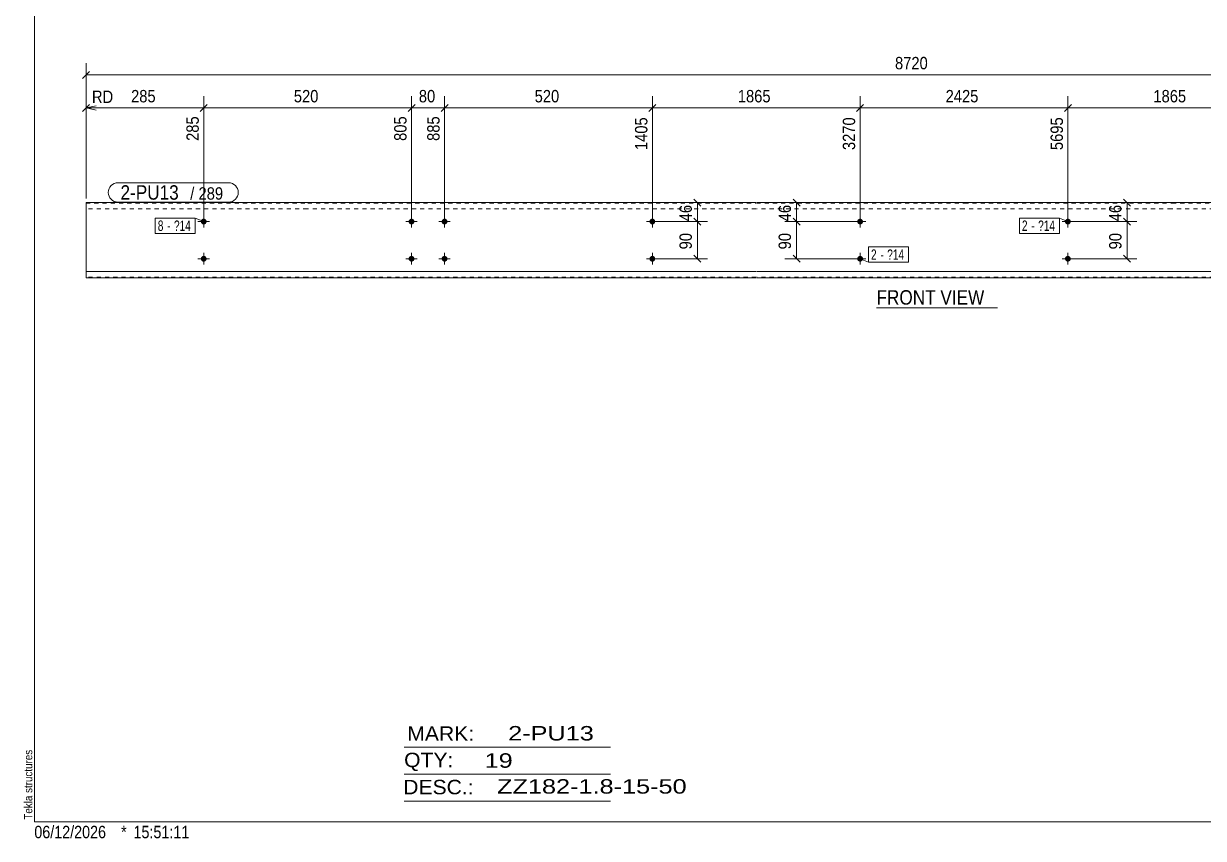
# Model space of a CAD drawing. Header units: millimetres. Extents: x 2 to 579, y 1 to 405.
# Drawn here: x 2.4 to 288, y 1 to 198.1 of the extents above; entities that cross this region are included whole.
import ezdxf

# ---------------------------------------------------------------- set-up
doc = ezdxf.new("R2010")
doc.units = ezdxf.units.MM
doc.linetypes.add('XKITLINE00', pattern=[0])
doc.linetypes.add('XKITLINE01', pattern=[4, 1, -1, 1, -1])
for name, color, linetype, lineweight in [('Bolt', 3, 'Continuous', 0), ('BoltMark', 7, 'Continuous', 0), ('Dimensions', 7, 'Continuous', 0), ('DrawingSheet', 5, 'Continuous', 0), ('OtherObjectType', 7, 'Continuous', 0), ('Part', 2, 'Continuous', 0), ('PartMark', 7, 'Continuous', 0)]:
    doc.layers.add(name, color=color, linetype=linetype, lineweight=lineweight)
doc.styles.add('ARIAL', font='ARIAL.TTF')
doc.styles.add('ARIAL_NARROW', font='ARIALN.TTF')

# ---------------------------------------------------------------- blocks, each defined once
blk = doc.blocks.new('*A1')
at = {"layer": 'Bolt'}
for points in [[(255.87, 150.2), (255.87, 150.16), (255.87, 150.13), (255.86, 150.09), (255.85, 150.06), (255.85, 150.03), (255.83, 149.99), (255.82, 149.96), (255.81, 149.93), (255.79, 149.9), (255.78, 149.87), (255.76, 149.84), (255.74, 149.81), (255.72, 149.79), (255.69, 149.76), (255.67, 149.74), (255.65, 149.71), (255.62, 149.69), (255.59, 149.67), (255.56, 149.65), (255.54, 149.63), (255.51, 149.61), (255.48, 149.6), (255.44, 149.58), (255.41, 149.57), (255.38, 149.56), (255.35, 149.55), (255.31, 149.54), (255.28, 149.54), (255.24, 149.53), (255.21, 149.53), (255.18, 149.53), (255.14, 149.53), (255.11, 149.53), (255.07, 149.54), (255.04, 149.54), (255.01, 149.55), (254.97, 149.56), (254.94, 149.57), (254.91, 149.58), (254.88, 149.6), (254.85, 149.61), (254.82, 149.63), (254.79, 149.65), (254.76, 149.67), (254.73, 149.69), (254.71, 149.71), (254.68, 149.74), (254.66, 149.76), (254.63, 149.79), (254.61, 149.81), (254.59, 149.84), (254.58, 149.87), (254.56, 149.9), (254.54, 149.93), (254.53, 149.96), (254.52, 149.99), (254.51, 150.03), (254.5, 150.06), (254.49, 150.09), (254.48, 150.13), (254.48, 150.16), (254.48, 150.2), (254.48, 150.23), (254.48, 150.26), (254.48, 150.3), (254.48, 150.33), (254.49, 150.37), (254.5, 150.4), (254.51, 150.43), (254.52, 150.47), (254.53, 150.5), (254.54, 150.53), (254.56, 150.56), (254.58, 150.59), (254.59, 150.62), (254.61, 150.65), (254.63, 150.67), (254.66, 150.7), (254.68, 150.72), (254.71, 150.75), (254.73, 150.77), (254.76, 150.79), (254.79, 150.81), (254.82, 150.83), (254.85, 150.85), (254.88, 150.86), (254.91, 150.88), (254.94, 150.89), (254.97, 150.9), (255.01, 150.91), (255.04, 150.92), (255.07, 150.92), (255.11, 150.93), (255.14, 150.93), (255.18, 150.93), (255.21, 150.93), (255.24, 150.93), (255.28, 150.92), (255.31, 150.92), (255.35, 150.91), (255.38, 150.9), (255.41, 150.89), (255.44, 150.88), (255.48, 150.86), (255.51, 150.85), (255.54, 150.83), (255.56, 150.81), (255.59, 150.79), (255.62, 150.77), (255.65, 150.75), (255.67, 150.72), (255.69, 150.7), (255.72, 150.67), (255.74, 150.65), (255.76, 150.62), (255.78, 150.59), (255.79, 150.56), (255.81, 150.53), (255.82, 150.5), (255.83, 150.47), (255.85, 150.43), (255.85, 150.4), (255.86, 150.37), (255.87, 150.33), (255.87, 150.3), (255.87, 150.26), (255.88, 150.23)], [(255.87, 141.2), (255.87, 141.16), (255.87, 141.13), (255.86, 141.09), (255.85, 141.06), (255.85, 141.03), (255.83, 140.99), (255.82, 140.96), (255.81, 140.93), (255.79, 140.9), (255.78, 140.87), (255.76, 140.84), (255.74, 140.81), (255.72, 140.79), (255.69, 140.76), (255.67, 140.74), (255.65, 140.71), (255.62, 140.69), (255.59, 140.67), (255.56, 140.65), (255.54, 140.63), (255.51, 140.61), (255.48, 140.6), (255.44, 140.58), (255.41, 140.57), (255.38, 140.56), (255.35, 140.55), (255.31, 140.54), (255.28, 140.54), (255.24, 140.53), (255.21, 140.53), (255.18, 140.53), (255.14, 140.53), (255.11, 140.53), (255.07, 140.54), (255.04, 140.54), (255.01, 140.55), (254.97, 140.56), (254.94, 140.57), (254.91, 140.58), (254.88, 140.6), (254.85, 140.61), (254.82, 140.63), (254.79, 140.65), (254.76, 140.67), (254.73, 140.69), (254.71, 140.71), (254.68, 140.74), (254.66, 140.76), (254.63, 140.79), (254.61, 140.81), (254.59, 140.84), (254.58, 140.87), (254.56, 140.9), (254.54, 140.93), (254.53, 140.96), (254.52, 140.99), (254.51, 141.03), (254.5, 141.06), (254.49, 141.09), (254.48, 141.13), (254.48, 141.16), (254.48, 141.2), (254.48, 141.23), (254.48, 141.26), (254.48, 141.3), (254.48, 141.33), (254.49, 141.37), (254.5, 141.4), (254.51, 141.43), (254.52, 141.47), (254.53, 141.5), (254.54, 141.53), (254.56, 141.56), (254.58, 141.59), (254.59, 141.62), (254.61, 141.65), (254.63, 141.67), (254.66, 141.7), (254.68, 141.72), (254.71, 141.75), (254.73, 141.77), (254.76, 141.79), (254.79, 141.81), (254.82, 141.83), (254.85, 141.85), (254.88, 141.86), (254.91, 141.88), (254.94, 141.89), (254.97, 141.9), (255.01, 141.91), (255.04, 141.92), (255.07, 141.92), (255.11, 141.93), (255.14, 141.93), (255.18, 141.93), (255.21, 141.93), (255.24, 141.93), (255.28, 141.92), (255.31, 141.92), (255.35, 141.91), (255.38, 141.9), (255.41, 141.89), (255.44, 141.88), (255.48, 141.86), (255.51, 141.85), (255.54, 141.83), (255.56, 141.81), (255.59, 141.79), (255.62, 141.77), (255.65, 141.75), (255.67, 141.72), (255.69, 141.7), (255.72, 141.67), (255.74, 141.65), (255.76, 141.62), (255.78, 141.59), (255.79, 141.56), (255.81, 141.53), (255.82, 141.5), (255.83, 141.47), (255.85, 141.43), (255.85, 141.4), (255.86, 141.37), (255.87, 141.33), (255.87, 141.3), (255.87, 141.26), (255.88, 141.23)]]:
    blk.add_hatch(color=3, dxfattribs=at).paths.add_polyline_path(points, flags=17)
at = {"layer": 'Bolt', "color": 3, "linetype": 'XKITLINE00', "lineweight": 0}
for p, q in [((255.18, 151.63), (255.18, 148.83)), ((256.58, 150.23), (253.78, 150.23)), ((256.58, 141.23), (253.78, 141.23)), ((255.18, 142.63), (255.18, 139.83))]:
    blk.add_line(p, q, dxfattribs=at)
blk = doc.blocks.new('*A2')
at = {"layer": 'Bolt'}
for points in [[(205.58, 150.2), (205.58, 150.16), (205.57, 150.13), (205.57, 150.09), (205.56, 150.06), (205.55, 150.03), (205.54, 149.99), (205.53, 149.96), (205.51, 149.93), (205.5, 149.9), (205.48, 149.87), (205.46, 149.84), (205.44, 149.81), (205.42, 149.79), (205.4, 149.76), (205.38, 149.74), (205.35, 149.71), (205.33, 149.69), (205.3, 149.67), (205.27, 149.65), (205.24, 149.63), (205.21, 149.61), (205.18, 149.6), (205.15, 149.58), (205.12, 149.57), (205.08, 149.56), (205.05, 149.55), (205.02, 149.54), (204.98, 149.54), (204.95, 149.53), (204.92, 149.53), (204.88, 149.53), (204.85, 149.53), (204.81, 149.53), (204.78, 149.54), (204.75, 149.54), (204.71, 149.55), (204.68, 149.56), (204.65, 149.57), (204.61, 149.58), (204.58, 149.6), (204.55, 149.61), (204.52, 149.63), (204.49, 149.65), (204.46, 149.67), (204.44, 149.69), (204.41, 149.71), (204.39, 149.74), (204.36, 149.76), (204.34, 149.79), (204.32, 149.81), (204.3, 149.84), (204.28, 149.87), (204.26, 149.9), (204.25, 149.93), (204.24, 149.96), (204.22, 149.99), (204.21, 150.03), (204.2, 150.06), (204.2, 150.09), (204.19, 150.13), (204.19, 150.16), (204.18, 150.2), (204.18, 150.23), (204.18, 150.26), (204.19, 150.3), (204.19, 150.33), (204.2, 150.37), (204.2, 150.4), (204.21, 150.43), (204.22, 150.47), (204.24, 150.5), (204.25, 150.53), (204.26, 150.56), (204.28, 150.59), (204.3, 150.62), (204.32, 150.65), (204.34, 150.67), (204.36, 150.7), (204.39, 150.72), (204.41, 150.75), (204.44, 150.77), (204.46, 150.79), (204.49, 150.81), (204.52, 150.83), (204.55, 150.85), (204.58, 150.86), (204.61, 150.88), (204.65, 150.89), (204.68, 150.9), (204.71, 150.91), (204.75, 150.92), (204.78, 150.92), (204.81, 150.93), (204.85, 150.93), (204.88, 150.93), (204.92, 150.93), (204.95, 150.93), (204.98, 150.92), (205.02, 150.92), (205.05, 150.91), (205.08, 150.9), (205.12, 150.89), (205.15, 150.88), (205.18, 150.86), (205.21, 150.85), (205.24, 150.83), (205.27, 150.81), (205.3, 150.79), (205.33, 150.77), (205.35, 150.75), (205.38, 150.72), (205.4, 150.7), (205.42, 150.67), (205.44, 150.65), (205.46, 150.62), (205.48, 150.59), (205.5, 150.56), (205.51, 150.53), (205.53, 150.5), (205.54, 150.47), (205.55, 150.43), (205.56, 150.4), (205.57, 150.37), (205.57, 150.33), (205.58, 150.3), (205.58, 150.26), (205.58, 150.23)], [(205.58, 141.2), (205.58, 141.16), (205.57, 141.13), (205.57, 141.09), (205.56, 141.06), (205.55, 141.03), (205.54, 140.99), (205.53, 140.96), (205.51, 140.93), (205.5, 140.9), (205.48, 140.87), (205.46, 140.84), (205.44, 140.81), (205.42, 140.79), (205.4, 140.76), (205.38, 140.74), (205.35, 140.71), (205.33, 140.69), (205.3, 140.67), (205.27, 140.65), (205.24, 140.63), (205.21, 140.61), (205.18, 140.6), (205.15, 140.58), (205.12, 140.57), (205.08, 140.56), (205.05, 140.55), (205.02, 140.54), (204.98, 140.54), (204.95, 140.53), (204.92, 140.53), (204.88, 140.53), (204.85, 140.53), (204.81, 140.53), (204.78, 140.54), (204.75, 140.54), (204.71, 140.55), (204.68, 140.56), (204.65, 140.57), (204.61, 140.58), (204.58, 140.6), (204.55, 140.61), (204.52, 140.63), (204.49, 140.65), (204.46, 140.67), (204.44, 140.69), (204.41, 140.71), (204.39, 140.74), (204.36, 140.76), (204.34, 140.79), (204.32, 140.81), (204.3, 140.84), (204.28, 140.87), (204.26, 140.9), (204.25, 140.93), (204.24, 140.96), (204.22, 140.99), (204.21, 141.03), (204.2, 141.06), (204.2, 141.09), (204.19, 141.13), (204.19, 141.16), (204.18, 141.2), (204.18, 141.23), (204.18, 141.26), (204.19, 141.3), (204.19, 141.33), (204.2, 141.37), (204.2, 141.4), (204.21, 141.43), (204.22, 141.47), (204.24, 141.5), (204.25, 141.53), (204.26, 141.56), (204.28, 141.59), (204.3, 141.62), (204.32, 141.65), (204.34, 141.67), (204.36, 141.7), (204.39, 141.72), (204.41, 141.75), (204.44, 141.77), (204.46, 141.79), (204.49, 141.81), (204.52, 141.83), (204.55, 141.85), (204.58, 141.86), (204.61, 141.88), (204.65, 141.89), (204.68, 141.9), (204.71, 141.91), (204.75, 141.92), (204.78, 141.92), (204.81, 141.93), (204.85, 141.93), (204.88, 141.93), (204.92, 141.93), (204.95, 141.93), (204.98, 141.92), (205.02, 141.92), (205.05, 141.91), (205.08, 141.9), (205.12, 141.89), (205.15, 141.88), (205.18, 141.86), (205.21, 141.85), (205.24, 141.83), (205.27, 141.81), (205.3, 141.79), (205.33, 141.77), (205.35, 141.75), (205.38, 141.72), (205.4, 141.7), (205.42, 141.67), (205.44, 141.65), (205.46, 141.62), (205.48, 141.59), (205.5, 141.56), (205.51, 141.53), (205.53, 141.5), (205.54, 141.47), (205.55, 141.43), (205.56, 141.4), (205.57, 141.37), (205.57, 141.33), (205.58, 141.3), (205.58, 141.26), (205.58, 141.23)]]:
    blk.add_hatch(color=3, dxfattribs=at).paths.add_polyline_path(points, flags=17)
at = {"layer": 'Bolt', "color": 3, "linetype": 'XKITLINE00', "lineweight": 0}
for p, q in [((204.88, 151.63), (204.88, 148.83)), ((206.28, 150.23), (203.48, 150.23)), ((206.28, 141.23), (203.48, 141.23)), ((204.88, 142.63), (204.88, 139.83))]:
    blk.add_line(p, q, dxfattribs=at)
blk = doc.blocks.new('*A3')
at = {"layer": 'Bolt'}
for points in [[(96.99, 150.2), (96.99, 150.16), (96.99, 150.13), (96.98, 150.09), (96.97, 150.06), (96.96, 150.03), (96.95, 149.99), (96.94, 149.96), (96.93, 149.93), (96.91, 149.9), (96.89, 149.87), (96.88, 149.84), (96.86, 149.81), (96.84, 149.79), (96.81, 149.76), (96.79, 149.74), (96.76, 149.71), (96.74, 149.69), (96.71, 149.67), (96.68, 149.65), (96.65, 149.63), (96.62, 149.61), (96.59, 149.6), (96.56, 149.58), (96.53, 149.57), (96.5, 149.56), (96.46, 149.55), (96.43, 149.54), (96.4, 149.54), (96.36, 149.53), (96.33, 149.53), (96.29, 149.53), (96.26, 149.53), (96.23, 149.53), (96.19, 149.54), (96.16, 149.54), (96.12, 149.55), (96.09, 149.56), (96.06, 149.57), (96.03, 149.58), (95.99, 149.6), (95.96, 149.61), (95.93, 149.63), (95.91, 149.65), (95.88, 149.67), (95.85, 149.69), (95.82, 149.71), (95.8, 149.74), (95.78, 149.76), (95.75, 149.79), (95.73, 149.81), (95.71, 149.84), (95.69, 149.87), (95.68, 149.9), (95.66, 149.93), (95.65, 149.96), (95.63, 149.99), (95.62, 150.03), (95.61, 150.06), (95.61, 150.09), (95.6, 150.13), (95.6, 150.16), (95.59, 150.2), (95.59, 150.23), (95.59, 150.26), (95.6, 150.3), (95.6, 150.33), (95.61, 150.37), (95.61, 150.4), (95.62, 150.43), (95.63, 150.47), (95.65, 150.5), (95.66, 150.53), (95.68, 150.56), (95.69, 150.59), (95.71, 150.62), (95.73, 150.65), (95.75, 150.67), (95.78, 150.7), (95.8, 150.72), (95.82, 150.75), (95.85, 150.77), (95.88, 150.79), (95.91, 150.81), (95.93, 150.83), (95.96, 150.85), (95.99, 150.86), (96.03, 150.88), (96.06, 150.89), (96.09, 150.9), (96.12, 150.91), (96.16, 150.92), (96.19, 150.92), (96.23, 150.93), (96.26, 150.93), (96.29, 150.93), (96.33, 150.93), (96.36, 150.93), (96.4, 150.92), (96.43, 150.92), (96.46, 150.91), (96.5, 150.9), (96.53, 150.89), (96.56, 150.88), (96.59, 150.86), (96.62, 150.85), (96.65, 150.83), (96.68, 150.81), (96.71, 150.79), (96.74, 150.77), (96.76, 150.75), (96.79, 150.72), (96.81, 150.7), (96.84, 150.67), (96.86, 150.65), (96.88, 150.62), (96.89, 150.59), (96.91, 150.56), (96.93, 150.53), (96.94, 150.5), (96.95, 150.47), (96.96, 150.43), (96.97, 150.4), (96.98, 150.37), (96.99, 150.33), (96.99, 150.3), (96.99, 150.26), (96.99, 150.23)], [(104.99, 150.2), (104.99, 150.16), (104.99, 150.13), (104.98, 150.09), (104.97, 150.06), (104.96, 150.03), (104.95, 149.99), (104.94, 149.96), (104.93, 149.93), (104.91, 149.9), (104.89, 149.87), (104.88, 149.84), (104.86, 149.81), (104.84, 149.79), (104.81, 149.76), (104.79, 149.74), (104.76, 149.71), (104.74, 149.69), (104.71, 149.67), (104.68, 149.65), (104.65, 149.63), (104.62, 149.61), (104.59, 149.6), (104.56, 149.58), (104.53, 149.57), (104.5, 149.56), (104.46, 149.55), (104.43, 149.54), (104.4, 149.54), (104.36, 149.53), (104.33, 149.53), (104.29, 149.53), (104.26, 149.53), (104.23, 149.53), (104.19, 149.54), (104.16, 149.54), (104.12, 149.55), (104.09, 149.56), (104.06, 149.57), (104.03, 149.58), (103.99, 149.6), (103.96, 149.61), (103.93, 149.63), (103.91, 149.65), (103.88, 149.67), (103.85, 149.69), (103.82, 149.71), (103.8, 149.74), (103.78, 149.76), (103.75, 149.79), (103.73, 149.81), (103.71, 149.84), (103.69, 149.87), (103.68, 149.9), (103.66, 149.93), (103.65, 149.96), (103.63, 149.99), (103.62, 150.03), (103.61, 150.06), (103.61, 150.09), (103.6, 150.13), (103.6, 150.16), (103.59, 150.2), (103.59, 150.23), (103.59, 150.26), (103.6, 150.3), (103.6, 150.33), (103.61, 150.37), (103.61, 150.4), (103.62, 150.43), (103.63, 150.47), (103.65, 150.5), (103.66, 150.53), (103.68, 150.56), (103.69, 150.59), (103.71, 150.62), (103.73, 150.65), (103.75, 150.67), (103.78, 150.7), (103.8, 150.72), (103.82, 150.75), (103.85, 150.77), (103.88, 150.79), (103.91, 150.81), (103.93, 150.83), (103.96, 150.85), (103.99, 150.86), (104.03, 150.88), (104.06, 150.89), (104.09, 150.9), (104.12, 150.91), (104.16, 150.92), (104.19, 150.92), (104.23, 150.93), (104.26, 150.93), (104.29, 150.93), (104.33, 150.93), (104.36, 150.93), (104.4, 150.92), (104.43, 150.92), (104.46, 150.91), (104.5, 150.9), (104.53, 150.89), (104.56, 150.88), (104.59, 150.86), (104.62, 150.85), (104.65, 150.83), (104.68, 150.81), (104.71, 150.79), (104.74, 150.77), (104.76, 150.75), (104.79, 150.72), (104.81, 150.7), (104.84, 150.67), (104.86, 150.65), (104.88, 150.62), (104.89, 150.59), (104.91, 150.56), (104.93, 150.53), (104.94, 150.5), (104.95, 150.47), (104.96, 150.43), (104.97, 150.4), (104.98, 150.37), (104.99, 150.33), (104.99, 150.3), (104.99, 150.26), (104.99, 150.23)], [(96.99, 141.2), (96.99, 141.16), (96.99, 141.13), (96.98, 141.09), (96.97, 141.06), (96.96, 141.03), (96.95, 140.99), (96.94, 140.96), (96.93, 140.93), (96.91, 140.9), (96.89, 140.87), (96.88, 140.84), (96.86, 140.81), (96.84, 140.79), (96.81, 140.76), (96.79, 140.74), (96.76, 140.71), (96.74, 140.69), (96.71, 140.67), (96.68, 140.65), (96.65, 140.63), (96.62, 140.61), (96.59, 140.6), (96.56, 140.58), (96.53, 140.57), (96.5, 140.56), (96.46, 140.55), (96.43, 140.54), (96.4, 140.54), (96.36, 140.53), (96.33, 140.53), (96.29, 140.53), (96.26, 140.53), (96.23, 140.53), (96.19, 140.54), (96.16, 140.54), (96.12, 140.55), (96.09, 140.56), (96.06, 140.57), (96.03, 140.58), (95.99, 140.6), (95.96, 140.61), (95.93, 140.63), (95.91, 140.65), (95.88, 140.67), (95.85, 140.69), (95.82, 140.71), (95.8, 140.74), (95.78, 140.76), (95.75, 140.79), (95.73, 140.81), (95.71, 140.84), (95.69, 140.87), (95.68, 140.9), (95.66, 140.93), (95.65, 140.96), (95.63, 140.99), (95.62, 141.03), (95.61, 141.06), (95.61, 141.09), (95.6, 141.13), (95.6, 141.16), (95.59, 141.2), (95.59, 141.23), (95.59, 141.26), (95.6, 141.3), (95.6, 141.33), (95.61, 141.37), (95.61, 141.4), (95.62, 141.43), (95.63, 141.47), (95.65, 141.5), (95.66, 141.53), (95.68, 141.56), (95.69, 141.59), (95.71, 141.62), (95.73, 141.65), (95.75, 141.67), (95.78, 141.7), (95.8, 141.72), (95.82, 141.75), (95.85, 141.77), (95.88, 141.79), (95.91, 141.81), (95.93, 141.83), (95.96, 141.85), (95.99, 141.86), (96.03, 141.88), (96.06, 141.89), (96.09, 141.9), (96.12, 141.91), (96.16, 141.92), (96.19, 141.92), (96.23, 141.93), (96.26, 141.93), (96.29, 141.93), (96.33, 141.93), (96.36, 141.93), (96.4, 141.92), (96.43, 141.92), (96.46, 141.91), (96.5, 141.9), (96.53, 141.89), (96.56, 141.88), (96.59, 141.86), (96.62, 141.85), (96.65, 141.83), (96.68, 141.81), (96.71, 141.79), (96.74, 141.77), (96.76, 141.75), (96.79, 141.72), (96.81, 141.7), (96.84, 141.67), (96.86, 141.65), (96.88, 141.62), (96.89, 141.59), (96.91, 141.56), (96.93, 141.53), (96.94, 141.5), (96.95, 141.47), (96.96, 141.43), (96.97, 141.4), (96.98, 141.37), (96.99, 141.33), (96.99, 141.3), (96.99, 141.26), (96.99, 141.23)], [(104.99, 141.2), (104.99, 141.16), (104.99, 141.13), (104.98, 141.09), (104.97, 141.06), (104.96, 141.03), (104.95, 140.99), (104.94, 140.96), (104.93, 140.93), (104.91, 140.9), (104.89, 140.87), (104.88, 140.84), (104.86, 140.81), (104.84, 140.79), (104.81, 140.76), (104.79, 140.74), (104.76, 140.71), (104.74, 140.69), (104.71, 140.67), (104.68, 140.65), (104.65, 140.63), (104.62, 140.61), (104.59, 140.6), (104.56, 140.58), (104.53, 140.57), (104.5, 140.56), (104.46, 140.55), (104.43, 140.54), (104.4, 140.54), (104.36, 140.53), (104.33, 140.53), (104.29, 140.53), (104.26, 140.53), (104.23, 140.53), (104.19, 140.54), (104.16, 140.54), (104.12, 140.55), (104.09, 140.56), (104.06, 140.57), (104.03, 140.58), (103.99, 140.6), (103.96, 140.61), (103.93, 140.63), (103.91, 140.65), (103.88, 140.67), (103.85, 140.69), (103.82, 140.71), (103.8, 140.74), (103.78, 140.76), (103.75, 140.79), (103.73, 140.81), (103.71, 140.84), (103.69, 140.87), (103.68, 140.9), (103.66, 140.93), (103.65, 140.96), (103.63, 140.99), (103.62, 141.03), (103.61, 141.06), (103.61, 141.09), (103.6, 141.13), (103.6, 141.16), (103.59, 141.2), (103.59, 141.23), (103.59, 141.26), (103.6, 141.3), (103.6, 141.33), (103.61, 141.37), (103.61, 141.4), (103.62, 141.43), (103.63, 141.47), (103.65, 141.5), (103.66, 141.53), (103.68, 141.56), (103.69, 141.59), (103.71, 141.62), (103.73, 141.65), (103.75, 141.67), (103.78, 141.7), (103.8, 141.72), (103.82, 141.75), (103.85, 141.77), (103.88, 141.79), (103.91, 141.81), (103.93, 141.83), (103.96, 141.85), (103.99, 141.86), (104.03, 141.88), (104.06, 141.89), (104.09, 141.9), (104.12, 141.91), (104.16, 141.92), (104.19, 141.92), (104.23, 141.93), (104.26, 141.93), (104.29, 141.93), (104.33, 141.93), (104.36, 141.93), (104.4, 141.92), (104.43, 141.92), (104.46, 141.91), (104.5, 141.9), (104.53, 141.89), (104.56, 141.88), (104.59, 141.86), (104.62, 141.85), (104.65, 141.83), (104.68, 141.81), (104.71, 141.79), (104.74, 141.77), (104.76, 141.75), (104.79, 141.72), (104.81, 141.7), (104.84, 141.67), (104.86, 141.65), (104.88, 141.62), (104.89, 141.59), (104.91, 141.56), (104.93, 141.53), (104.94, 141.5), (104.95, 141.47), (104.96, 141.43), (104.97, 141.4), (104.98, 141.37), (104.99, 141.33), (104.99, 141.3), (104.99, 141.26), (104.99, 141.23)]]:
    blk.add_hatch(color=3, dxfattribs=at).paths.add_polyline_path(points, flags=17)
at = {"layer": 'Bolt', "color": 3, "linetype": 'XKITLINE00', "lineweight": 0}
for p, q in [((96.29, 151.63), (96.29, 148.83)), ((104.29, 151.63), (104.29, 148.83)), ((97.69, 150.23), (94.89, 150.23)), ((105.69, 150.23), (102.89, 150.23)), ((97.69, 141.23), (94.89, 141.23)), ((96.29, 142.63), (96.29, 139.83)), ((105.69, 141.23), (102.89, 141.23)), ((104.29, 142.63), (104.29, 139.83))]:
    blk.add_line(p, q, dxfattribs=at)
blk = doc.blocks.new('*A4')
at = {"layer": 'Bolt'}
for points in [[(46.7, 150.2), (46.7, 150.16), (46.69, 150.13), (46.69, 150.09), (46.68, 150.06), (46.67, 150.03), (46.66, 149.99), (46.65, 149.96), (46.63, 149.93), (46.62, 149.9), (46.6, 149.87), (46.58, 149.84), (46.56, 149.81), (46.54, 149.79), (46.52, 149.76), (46.49, 149.74), (46.47, 149.71), (46.44, 149.69), (46.42, 149.67), (46.39, 149.65), (46.36, 149.63), (46.33, 149.61), (46.3, 149.6), (46.27, 149.58), (46.24, 149.57), (46.2, 149.56), (46.17, 149.55), (46.14, 149.54), (46.1, 149.54), (46.07, 149.53), (46.03, 149.53), (46, 149.53), (45.97, 149.53), (45.93, 149.53), (45.9, 149.54), (45.86, 149.54), (45.83, 149.55), (45.8, 149.56), (45.76, 149.57), (45.73, 149.58), (45.7, 149.6), (45.67, 149.61), (45.64, 149.63), (45.61, 149.65), (45.58, 149.67), (45.56, 149.69), (45.53, 149.71), (45.51, 149.74), (45.48, 149.76), (45.46, 149.79), (45.44, 149.81), (45.42, 149.84), (45.4, 149.87), (45.38, 149.9), (45.37, 149.93), (45.35, 149.96), (45.34, 149.99), (45.33, 150.03), (45.32, 150.06), (45.31, 150.09), (45.31, 150.13), (45.3, 150.16), (45.3, 150.2), (45.3, 150.23), (45.3, 150.26), (45.3, 150.3), (45.31, 150.33), (45.31, 150.37), (45.32, 150.4), (45.33, 150.43), (45.34, 150.47), (45.35, 150.5), (45.37, 150.53), (45.38, 150.56), (45.4, 150.59), (45.42, 150.62), (45.44, 150.65), (45.46, 150.67), (45.48, 150.7), (45.51, 150.72), (45.53, 150.75), (45.56, 150.77), (45.58, 150.79), (45.61, 150.81), (45.64, 150.83), (45.67, 150.85), (45.7, 150.86), (45.73, 150.88), (45.76, 150.89), (45.8, 150.9), (45.83, 150.91), (45.86, 150.92), (45.9, 150.92), (45.93, 150.93), (45.97, 150.93), (46, 150.93), (46.03, 150.93), (46.07, 150.93), (46.1, 150.92), (46.14, 150.92), (46.17, 150.91), (46.2, 150.9), (46.24, 150.89), (46.27, 150.88), (46.3, 150.86), (46.33, 150.85), (46.36, 150.83), (46.39, 150.81), (46.42, 150.79), (46.44, 150.77), (46.47, 150.75), (46.49, 150.72), (46.52, 150.7), (46.54, 150.67), (46.56, 150.65), (46.58, 150.62), (46.6, 150.59), (46.62, 150.56), (46.63, 150.53), (46.65, 150.5), (46.66, 150.47), (46.67, 150.43), (46.68, 150.4), (46.69, 150.37), (46.69, 150.33), (46.7, 150.3), (46.7, 150.26), (46.7, 150.23)], [(155.29, 150.2), (155.28, 150.16), (155.28, 150.13), (155.27, 150.09), (155.27, 150.06), (155.26, 150.03), (155.25, 149.99), (155.23, 149.96), (155.22, 149.93), (155.21, 149.9), (155.19, 149.87), (155.17, 149.84), (155.15, 149.81), (155.13, 149.79), (155.11, 149.76), (155.08, 149.74), (155.06, 149.71), (155.03, 149.69), (155, 149.67), (154.98, 149.65), (154.95, 149.63), (154.92, 149.61), (154.89, 149.6), (154.86, 149.58), (154.82, 149.57), (154.79, 149.56), (154.76, 149.55), (154.72, 149.54), (154.69, 149.54), (154.66, 149.53), (154.62, 149.53), (154.59, 149.53), (154.55, 149.53), (154.52, 149.53), (154.49, 149.54), (154.45, 149.54), (154.42, 149.55), (154.38, 149.56), (154.35, 149.57), (154.32, 149.58), (154.29, 149.6), (154.26, 149.61), (154.23, 149.63), (154.2, 149.65), (154.17, 149.67), (154.14, 149.69), (154.12, 149.71), (154.09, 149.74), (154.07, 149.76), (154.05, 149.79), (154.03, 149.81), (154.01, 149.84), (153.99, 149.87), (153.97, 149.9), (153.96, 149.93), (153.94, 149.96), (153.93, 149.99), (153.92, 150.03), (153.91, 150.06), (153.9, 150.09), (153.9, 150.13), (153.89, 150.16), (153.89, 150.2), (153.89, 150.23), (153.89, 150.26), (153.89, 150.3), (153.9, 150.33), (153.9, 150.37), (153.91, 150.4), (153.92, 150.43), (153.93, 150.47), (153.94, 150.5), (153.96, 150.53), (153.97, 150.56), (153.99, 150.59), (154.01, 150.62), (154.03, 150.65), (154.05, 150.67), (154.07, 150.7), (154.09, 150.72), (154.12, 150.75), (154.14, 150.77), (154.17, 150.79), (154.2, 150.81), (154.23, 150.83), (154.26, 150.85), (154.29, 150.86), (154.32, 150.88), (154.35, 150.89), (154.38, 150.9), (154.42, 150.91), (154.45, 150.92), (154.49, 150.92), (154.52, 150.93), (154.55, 150.93), (154.59, 150.93), (154.62, 150.93), (154.66, 150.93), (154.69, 150.92), (154.72, 150.92), (154.76, 150.91), (154.79, 150.9), (154.82, 150.89), (154.86, 150.88), (154.89, 150.86), (154.92, 150.85), (154.95, 150.83), (154.98, 150.81), (155, 150.79), (155.03, 150.77), (155.06, 150.75), (155.08, 150.72), (155.11, 150.7), (155.13, 150.67), (155.15, 150.65), (155.17, 150.62), (155.19, 150.59), (155.21, 150.56), (155.22, 150.53), (155.23, 150.5), (155.25, 150.47), (155.26, 150.43), (155.27, 150.4), (155.27, 150.37), (155.28, 150.33), (155.28, 150.3), (155.29, 150.26), (155.29, 150.23)], [(46.7, 141.2), (46.7, 141.16), (46.69, 141.13), (46.69, 141.09), (46.68, 141.06), (46.67, 141.03), (46.66, 140.99), (46.65, 140.96), (46.63, 140.93), (46.62, 140.9), (46.6, 140.87), (46.58, 140.84), (46.56, 140.81), (46.54, 140.79), (46.52, 140.76), (46.49, 140.74), (46.47, 140.71), (46.44, 140.69), (46.42, 140.67), (46.39, 140.65), (46.36, 140.63), (46.33, 140.61), (46.3, 140.6), (46.27, 140.58), (46.24, 140.57), (46.2, 140.56), (46.17, 140.55), (46.14, 140.54), (46.1, 140.54), (46.07, 140.53), (46.03, 140.53), (46, 140.53), (45.97, 140.53), (45.93, 140.53), (45.9, 140.54), (45.86, 140.54), (45.83, 140.55), (45.8, 140.56), (45.76, 140.57), (45.73, 140.58), (45.7, 140.6), (45.67, 140.61), (45.64, 140.63), (45.61, 140.65), (45.58, 140.67), (45.56, 140.69), (45.53, 140.71), (45.51, 140.74), (45.48, 140.76), (45.46, 140.79), (45.44, 140.81), (45.42, 140.84), (45.4, 140.87), (45.38, 140.9), (45.37, 140.93), (45.35, 140.96), (45.34, 140.99), (45.33, 141.03), (45.32, 141.06), (45.31, 141.09), (45.31, 141.13), (45.3, 141.16), (45.3, 141.2), (45.3, 141.23), (45.3, 141.26), (45.3, 141.3), (45.31, 141.33), (45.31, 141.37), (45.32, 141.4), (45.33, 141.43), (45.34, 141.47), (45.35, 141.5), (45.37, 141.53), (45.38, 141.56), (45.4, 141.59), (45.42, 141.62), (45.44, 141.65), (45.46, 141.67), (45.48, 141.7), (45.51, 141.72), (45.53, 141.75), (45.56, 141.77), (45.58, 141.79), (45.61, 141.81), (45.64, 141.83), (45.67, 141.85), (45.7, 141.86), (45.73, 141.88), (45.76, 141.89), (45.8, 141.9), (45.83, 141.91), (45.86, 141.92), (45.9, 141.92), (45.93, 141.93), (45.97, 141.93), (46, 141.93), (46.03, 141.93), (46.07, 141.93), (46.1, 141.92), (46.14, 141.92), (46.17, 141.91), (46.2, 141.9), (46.24, 141.89), (46.27, 141.88), (46.3, 141.86), (46.33, 141.85), (46.36, 141.83), (46.39, 141.81), (46.42, 141.79), (46.44, 141.77), (46.47, 141.75), (46.49, 141.72), (46.52, 141.7), (46.54, 141.67), (46.56, 141.65), (46.58, 141.62), (46.6, 141.59), (46.62, 141.56), (46.63, 141.53), (46.65, 141.5), (46.66, 141.47), (46.67, 141.43), (46.68, 141.4), (46.69, 141.37), (46.69, 141.33), (46.7, 141.3), (46.7, 141.26), (46.7, 141.23)], [(155.29, 141.2), (155.28, 141.16), (155.28, 141.13), (155.27, 141.09), (155.27, 141.06), (155.26, 141.03), (155.25, 140.99), (155.23, 140.96), (155.22, 140.93), (155.21, 140.9), (155.19, 140.87), (155.17, 140.84), (155.15, 140.81), (155.13, 140.79), (155.11, 140.76), (155.08, 140.74), (155.06, 140.71), (155.03, 140.69), (155, 140.67), (154.98, 140.65), (154.95, 140.63), (154.92, 140.61), (154.89, 140.6), (154.86, 140.58), (154.82, 140.57), (154.79, 140.56), (154.76, 140.55), (154.72, 140.54), (154.69, 140.54), (154.66, 140.53), (154.62, 140.53), (154.59, 140.53), (154.55, 140.53), (154.52, 140.53), (154.49, 140.54), (154.45, 140.54), (154.42, 140.55), (154.38, 140.56), (154.35, 140.57), (154.32, 140.58), (154.29, 140.6), (154.26, 140.61), (154.23, 140.63), (154.2, 140.65), (154.17, 140.67), (154.14, 140.69), (154.12, 140.71), (154.09, 140.74), (154.07, 140.76), (154.05, 140.79), (154.03, 140.81), (154.01, 140.84), (153.99, 140.87), (153.97, 140.9), (153.96, 140.93), (153.94, 140.96), (153.93, 140.99), (153.92, 141.03), (153.91, 141.06), (153.9, 141.09), (153.9, 141.13), (153.89, 141.16), (153.89, 141.2), (153.89, 141.23), (153.89, 141.26), (153.89, 141.3), (153.9, 141.33), (153.9, 141.37), (153.91, 141.4), (153.92, 141.43), (153.93, 141.47), (153.94, 141.5), (153.96, 141.53), (153.97, 141.56), (153.99, 141.59), (154.01, 141.62), (154.03, 141.65), (154.05, 141.67), (154.07, 141.7), (154.09, 141.72), (154.12, 141.75), (154.14, 141.77), (154.17, 141.79), (154.2, 141.81), (154.23, 141.83), (154.26, 141.85), (154.29, 141.86), (154.32, 141.88), (154.35, 141.89), (154.38, 141.9), (154.42, 141.91), (154.45, 141.92), (154.49, 141.92), (154.52, 141.93), (154.55, 141.93), (154.59, 141.93), (154.62, 141.93), (154.66, 141.93), (154.69, 141.92), (154.72, 141.92), (154.76, 141.91), (154.79, 141.9), (154.82, 141.89), (154.86, 141.88), (154.89, 141.86), (154.92, 141.85), (154.95, 141.83), (154.98, 141.81), (155, 141.79), (155.03, 141.77), (155.06, 141.75), (155.08, 141.72), (155.11, 141.7), (155.13, 141.67), (155.15, 141.65), (155.17, 141.62), (155.19, 141.59), (155.21, 141.56), (155.22, 141.53), (155.23, 141.5), (155.25, 141.47), (155.26, 141.43), (155.27, 141.4), (155.27, 141.37), (155.28, 141.33), (155.28, 141.3), (155.29, 141.26), (155.29, 141.23)]]:
    blk.add_hatch(color=3, dxfattribs=at).paths.add_polyline_path(points, flags=17)
at = {"layer": 'Bolt', "color": 3, "linetype": 'XKITLINE00', "lineweight": 0}
for p, q in [((46, 151.63), (46, 148.83)), ((154.59, 151.63), (154.59, 148.83)), ((47.4, 150.23), (44.6, 150.23)), ((155.99, 150.23), (153.19, 150.23)), ((47.4, 141.23), (44.6, 141.23)), ((46, 142.63), (46, 139.83)), ((155.99, 141.23), (153.19, 141.23)), ((154.59, 142.63), (154.59, 139.83))]:
    blk.add_line(p, q, dxfattribs=at)
blk = doc.blocks.new('*A7')
at = {"layer": 'Part', "color": 2, "linetype": 'XKITLINE00', "lineweight": 0}
for p, q in [((17.5, 154.83), (17.5, 136.63)), ((71.1, 154.83), (17.5, 154.83)), ((129.39, 154.83), (71.2, 154.83)), ((179.68, 154.83), (129.49, 154.83)), ((229.98, 154.83), (179.78, 154.83)), ((280.27, 154.83), (230.08, 154.83)), ((330.57, 154.83), (280.37, 154.83)), ((71.1, 138.13), (17.5, 138.13)), ((129.39, 138.13), (71.2, 138.13)), ((179.68, 138.13), (129.49, 138.13)), ((229.98, 138.13), (179.78, 138.13)), ((280.27, 138.13), (230.08, 138.13)), ((330.57, 138.13), (280.37, 138.13)), ((17.5, 136.63), (71.1, 136.63)), ((71.2, 136.63), (129.39, 136.63)), ((129.49, 136.63), (179.68, 136.63)), ((179.78, 136.63), (229.98, 136.63)), ((230.08, 136.63), (280.27, 136.63)), ((280.37, 136.63), (330.57, 136.63))]:
    blk.add_line(p, q, dxfattribs=at)
at = {"layer": 'Part', "color": 7, "linetype": 'XKITLINE01', "lineweight": 0}
for p, q in [((17.5, 154.65), (71.1, 154.65)), ((71.2, 154.65), (129.39, 154.65)), ((129.49, 154.65), (179.68, 154.65)), ((179.78, 154.65), (229.98, 154.65)), ((230.08, 154.65), (280.27, 154.65)), ((280.37, 154.65), (330.57, 154.65)), ((71.1, 153.33), (17.5, 153.33)), ((129.39, 153.33), (71.2, 153.33)), ((179.68, 153.33), (129.49, 153.33)), ((229.98, 153.33), (179.78, 153.33)), ((280.27, 153.33), (230.08, 153.33)), ((330.57, 153.33), (280.37, 153.33)), ((71.1, 136.81), (17.5, 136.81)), ((129.39, 136.81), (71.2, 136.81)), ((179.68, 136.81), (129.49, 136.81)), ((229.98, 136.81), (179.78, 136.81)), ((280.27, 136.81), (230.08, 136.81)), ((330.57, 136.81), (280.37, 136.81))]:
    blk.add_line(p, q, dxfattribs=at)
blk = doc.blocks.new('*A15')
at = {"layer": 'DrawingSheet', "color": 5, "linetype": 'XKITLINE00', "lineweight": 0}
for p, q in [((5, 405), (5, 5)), ((5, 5), (579, 5))]:
    blk.add_line(p, q, dxfattribs=at)
at = {"layer": 'DrawingSheet', "color": 5, "style": 'ARIAL', "width": 0.85}
blk.add_text('Tekla structures', height=2, rotation=90, dxfattribs=at).set_placement((4.5, 5.5))
blk = doc.blocks.new('*A19')
at = {"layer": 'OtherObjectType', "color": 6, "linetype": 'XKITLINE00', "lineweight": 0}
for p, q in [((94.5, 23), (144.5, 23)), ((94.5, 16.5), (144.5, 16.5)), ((94.5, 10), (144.5, 10))]:
    blk.add_line(p, q, dxfattribs=at)
at = {"layer": 'OtherObjectType', "color": 6, "style": 'ARIAL_NARROW'}
for s, width, p in [('MARK:', 1.275, (95.27, 24.58)), ('2-PU13', 1.525501, (119.69, 24.65)), ('QTY:', 1.275, (94.5, 18.19)), ('19', 1.525501, (113.99, 18.05)), ('DESC.:', 1.275, (94.29, 11.63)), ('ZZ182-1.8-15-50', 1.525501, (117, 11.79))]:
    blk.add_text(s, height=3.5, dxfattribs=dict(at, width=width)).set_placement(p)
blk = doc.blocks.new('*A22')
at = {"layer": 'OtherObjectType', "color": 7, "style": 'ARIAL_NARROW', "width": 1.008832}
for s, p in [('06/12/2026', (4.99, 1)), ('*', (26, 1)), ('15:51:11', (29, 1))]:
    blk.add_text(s, height=3, dxfattribs=at).set_placement(p)
blk = doc.blocks.new('*A23')
at = {"layer": 'Dimensions', "color": 7, "linetype": 'XKITLINE00', "lineweight": 0}
for p, q in [((203.88, 150.23), (186.65, 150.23)), ((188.65, 151.08), (190.35, 149.38)), ((189.5, 141.23), (189.5, 150.23)), ((203.88, 141.23), (186.65, 141.23)), ((188.65, 142.08), (190.35, 140.38))]:
    blk.add_line(p, q, dxfattribs=at)
at = {"layer": 'Dimensions', "color": 3}
for p in [(189.5, 150.23), (189.5, 141.23)]:
    blk.add_point(p, dxfattribs=at)
at = {"layer": 'Dimensions', "color": 3, "style": 'ARIAL', "width": 0.85}
blk.add_text('90', height=3, rotation=90.0002, dxfattribs=at).set_placement((188.15, 143.5))
blk = doc.blocks.new('*A24')
at = {"layer": 'Dimensions', "color": 7, "linetype": 'XKITLINE00', "lineweight": 0}
for p, q in [((203.88, 154.83), (186.65, 154.83)), ((188.65, 155.68), (190.35, 153.98)), ((189.5, 150.23), (189.5, 154.83)), ((203.88, 150.23), (186.65, 150.23)), ((188.65, 151.08), (190.35, 149.38))]:
    blk.add_line(p, q, dxfattribs=at)
at = {"layer": 'Dimensions', "color": 3}
for p in [(189.5, 154.83), (189.5, 150.23)]:
    blk.add_point(p, dxfattribs=at)
at = {"layer": 'Dimensions', "color": 3, "style": 'ARIAL', "width": 0.85}
blk.add_text('46', height=3, rotation=90.0002, dxfattribs=at).set_placement((188.15, 150.3))
blk = doc.blocks.new('*A27')
at = {"layer": 'Dimensions', "color": 7, "linetype": 'XKITLINE00', "lineweight": 0}
for p, q in [((256.18, 150.23), (271.9, 150.23)), ((268.65, 151.08), (270.35, 149.38)), ((269.5, 141.23), (269.5, 150.23)), ((256.18, 141.23), (271.9, 141.23)), ((268.65, 142.08), (270.35, 140.38))]:
    blk.add_line(p, q, dxfattribs=at)
at = {"layer": 'Dimensions', "color": 3}
for p in [(269.5, 150.23), (269.5, 141.23)]:
    blk.add_point(p, dxfattribs=at)
at = {"layer": 'Dimensions', "color": 3, "style": 'ARIAL', "width": 0.85}
blk.add_text('90', height=3, rotation=90.0002, dxfattribs=at).set_placement((268.15, 143.5))
blk = doc.blocks.new('*A28')
at = {"layer": 'Dimensions', "color": 7, "linetype": 'XKITLINE00', "lineweight": 0}
for p, q in [((256.18, 154.83), (271.9, 154.83)), ((268.65, 155.68), (270.35, 153.98)), ((269.5, 150.23), (269.5, 154.83)), ((256.18, 150.23), (271.9, 150.23)), ((268.65, 151.08), (270.35, 149.38))]:
    blk.add_line(p, q, dxfattribs=at)
at = {"layer": 'Dimensions', "color": 3}
for p in [(269.5, 154.83), (269.5, 150.23)]:
    blk.add_point(p, dxfattribs=at)
at = {"layer": 'Dimensions', "color": 3, "style": 'ARIAL', "width": 0.85}
blk.add_text('46', height=3, rotation=90.0002, dxfattribs=at).set_placement((268.15, 150.3))
blk = doc.blocks.new('*A29')
at = {"layer": 'Dimensions', "color": 7, "linetype": 'XKITLINE00', "lineweight": 0}
for p, q in [((155.59, 150.23), (167.9, 150.23)), ((164.65, 151.08), (166.35, 149.38)), ((165.5, 141.23), (165.5, 150.23)), ((155.59, 141.23), (167.9, 141.23)), ((164.65, 142.08), (166.35, 140.38))]:
    blk.add_line(p, q, dxfattribs=at)
at = {"layer": 'Dimensions', "color": 3}
for p in [(165.5, 150.23), (165.5, 141.23)]:
    blk.add_point(p, dxfattribs=at)
at = {"layer": 'Dimensions', "color": 3, "style": 'ARIAL', "width": 0.85}
blk.add_text('90', height=3, rotation=90.0002, dxfattribs=at).set_placement((164.15, 143.5))
blk = doc.blocks.new('*A30')
at = {"layer": 'Dimensions', "color": 7, "linetype": 'XKITLINE00', "lineweight": 0}
for p, q in [((155.59, 154.83), (167.9, 154.83)), ((164.65, 155.68), (166.35, 153.98)), ((165.5, 150.23), (165.5, 154.83)), ((155.59, 150.23), (167.9, 150.23)), ((164.65, 151.08), (166.35, 149.38))]:
    blk.add_line(p, q, dxfattribs=at)
at = {"layer": 'Dimensions', "color": 3}
for p in [(165.5, 154.83), (165.5, 150.23)]:
    blk.add_point(p, dxfattribs=at)
at = {"layer": 'Dimensions', "color": 3, "style": 'ARIAL', "width": 0.85}
blk.add_text('46', height=3, rotation=90.0002, dxfattribs=at).set_placement((164.15, 150.3))
blk = doc.blocks.new('*A31')
at = {"layer": 'Dimensions', "color": 7, "linetype": 'XKITLINE00', "lineweight": 0}
for p, q in [((17.5, 155.83), (17.5, 188.58)), ((18.35, 186.58), (16.65, 184.88)), ((17.5, 185.73), (418.06, 185.73))]:
    blk.add_line(p, q, dxfattribs=at)
at = {"layer": 'Dimensions', "color": 3}
blk.add_point((17.5, 185.73), dxfattribs=at)
at = {"layer": 'Dimensions', "color": 3, "style": 'ARIAL', "width": 0.85}
blk.add_text('8720', height=3, dxfattribs=at).set_placement((213.33, 187.08))
blk = doc.blocks.new('*A32')
at = {"layer": 'Dimensions', "color": 7, "linetype": 'XKITLINE00', "lineweight": 0}
for p, q in [((17.5, 155.81), (17.5, 182.13)), ((17.5, 155.83), (17.5, 180.58)), ((46, 151.23), (46, 180.58)), ((18.35, 178.58), (16.65, 176.88)), ((20, 178.23), (17.5, 177.73)), ((17.5, 177.73), (46, 177.73)), ((20, 177.23), (17.5, 177.73)), ((24.72, 177.73), (17.5, 177.73)), ((46.85, 178.58), (45.15, 176.88))]:
    blk.add_line(p, q, dxfattribs=at)
at = {"layer": 'Dimensions', "color": 3}
for p in [(17.5, 177.73), (46, 177.73)]:
    blk.add_point(p, dxfattribs=at)
at = {"layer": 'Dimensions', "color": 7}
blk.add_point((17.5, 177.73), dxfattribs=at)
at = {"layer": 'Dimensions', "color": 3, "style": 'ARIAL', "width": 0.85}
for s, p in [('RD', (18.94, 178.93)), ('285', (28.41, 179.08))]:
    blk.add_text(s, height=3, dxfattribs=at).set_placement(p)
blk.add_text('285', height=3, rotation=90.0002, dxfattribs=at).set_placement((44.8, 169.75))
blk = doc.blocks.new('*A33')
at = {"layer": 'Dimensions', "color": 7, "linetype": 'XKITLINE00', "lineweight": 0}
for p, q in [((46, 151.23), (46, 180.58)), ((96.29, 151.23), (96.29, 180.58)), ((46.85, 178.58), (45.15, 176.88)), ((46, 177.73), (96.29, 177.73)), ((97.14, 178.58), (95.45, 176.88))]:
    blk.add_line(p, q, dxfattribs=at)
at = {"layer": 'Dimensions', "color": 3}
for p in [(46, 177.73), (96.29, 177.73)]:
    blk.add_point(p, dxfattribs=at)
at = {"layer": 'Dimensions', "color": 3, "style": 'ARIAL', "width": 0.85}
blk.add_text('520', height=3, dxfattribs=at).set_placement((67.81, 179.08))
blk.add_text('805', height=3, rotation=90.0002, dxfattribs=at).set_placement((95.09, 169.75))
blk = doc.blocks.new('*A34')
at = {"layer": 'Dimensions', "color": 7, "linetype": 'XKITLINE00', "lineweight": 0}
for p, q in [((96.29, 151.23), (96.29, 180.58)), ((104.29, 151.23), (104.29, 180.58)), ((97.14, 178.58), (95.45, 176.88)), ((96.29, 177.73), (104.29, 177.73)), ((105.14, 178.58), (103.45, 176.88))]:
    blk.add_line(p, q, dxfattribs=at)
at = {"layer": 'Dimensions', "color": 3}
for p in [(96.29, 177.73), (104.29, 177.73)]:
    blk.add_point(p, dxfattribs=at)
at = {"layer": 'Dimensions', "color": 3, "style": 'ARIAL', "width": 0.85}
blk.add_text('80', height=3, dxfattribs=at).set_placement((98.07, 179.08))
blk.add_text('885', height=3, rotation=90.0002, dxfattribs=at).set_placement((103.09, 169.75))
blk = doc.blocks.new('*A35')
at = {"layer": 'Dimensions', "color": 7, "linetype": 'XKITLINE00', "lineweight": 0}
for p, q in [((104.29, 151.23), (104.29, 180.58)), ((154.59, 151.23), (154.59, 180.58)), ((105.14, 178.58), (103.45, 176.88)), ((104.29, 177.73), (154.59, 177.73)), ((155.44, 178.58), (153.74, 176.88))]:
    blk.add_line(p, q, dxfattribs=at)
at = {"layer": 'Dimensions', "color": 3}
for p in [(104.29, 177.73), (154.59, 177.73)]:
    blk.add_point(p, dxfattribs=at)
at = {"layer": 'Dimensions', "color": 3, "style": 'ARIAL', "width": 0.85}
blk.add_text('520', height=3, dxfattribs=at).set_placement((126.1, 179.08))
blk.add_text('1405', height=3, rotation=90.0002, dxfattribs=at).set_placement((153.39, 167.53))
blk = doc.blocks.new('*A36')
at = {"layer": 'Dimensions', "color": 7, "linetype": 'XKITLINE00', "lineweight": 0}
for p, q in [((154.59, 151.23), (154.59, 180.58)), ((204.88, 151.23), (204.88, 180.58)), ((155.44, 178.58), (153.74, 176.88)), ((154.59, 177.73), (204.88, 177.73)), ((205.73, 178.58), (204.03, 176.88))]:
    blk.add_line(p, q, dxfattribs=at)
at = {"layer": 'Dimensions', "color": 3}
for p in [(154.59, 177.73), (204.88, 177.73)]:
    blk.add_point(p, dxfattribs=at)
at = {"layer": 'Dimensions', "color": 3, "style": 'ARIAL', "width": 0.85}
blk.add_text('1865', height=3, dxfattribs=at).set_placement((175.28, 179.08))
blk.add_text('3270', height=3, rotation=90.0002, dxfattribs=at).set_placement((203.68, 167.53))
blk = doc.blocks.new('*A37')
at = {"layer": 'Dimensions', "color": 7, "linetype": 'XKITLINE00', "lineweight": 0}
for p, q in [((204.88, 151.23), (204.88, 180.58)), ((255.18, 151.23), (255.18, 180.58)), ((205.73, 178.58), (204.03, 176.88)), ((204.88, 177.73), (255.18, 177.73)), ((256.02, 178.58), (254.33, 176.88))]:
    blk.add_line(p, q, dxfattribs=at)
at = {"layer": 'Dimensions', "color": 3}
for p in [(204.88, 177.73), (255.18, 177.73)]:
    blk.add_point(p, dxfattribs=at)
at = {"layer": 'Dimensions', "color": 3, "style": 'ARIAL', "width": 0.85}
blk.add_text('2425', height=3, dxfattribs=at).set_placement((225.58, 179.08))
blk.add_text('5695', height=3, rotation=90.0002, dxfattribs=at).set_placement((253.98, 167.53))
blk = doc.blocks.new('*A38')
at = {"layer": 'Dimensions', "color": 7, "linetype": 'XKITLINE00', "lineweight": 0}
for p, q in [((255.18, 151.23), (255.18, 180.58)), ((305.47, 151.23), (305.47, 180.58)), ((256.02, 178.58), (254.33, 176.88)), ((255.18, 177.73), (305.47, 177.73)), ((306.32, 178.58), (304.62, 176.88))]:
    blk.add_line(p, q, dxfattribs=at)
at = {"layer": 'Dimensions', "color": 3}
for p in [(255.18, 177.73), (305.47, 177.73)]:
    blk.add_point(p, dxfattribs=at)
at = {"layer": 'Dimensions', "color": 3, "style": 'ARIAL', "width": 0.85}
blk.add_text('1865', height=3, dxfattribs=at).set_placement((275.87, 179.08))
blk.add_text('7560', height=3, rotation=90.0002, dxfattribs=at).set_placement((304.27, 167.53))
blk = doc.blocks.new('*A44')
at = {"layer": 'BoltMark', "color": 7, "linetype": 'XKITLINE00', "lineweight": 0}
for p, q in [((34.28, 151.08), (43.96, 151.08)), ((34.28, 147.38), (34.28, 151.08)), ((43.96, 147.38), (43.96, 151.08)), ((46, 150.23), (43.96, 151.08)), ((34.28, 147.38), (43.96, 147.38))]:
    blk.add_line(p, q, dxfattribs=at)
at = {"layer": 'BoltMark', "color": 3, "style": 'ARIAL_NARROW', "width": 0.85}
for s, p in [('8', (34.88, 147.98)), ('-', (37.15, 147.98)), ('?14', (38.8, 147.98))]:
    blk.add_text(s, height=2.5, dxfattribs=at).set_placement(p)
blk = doc.blocks.new('*A45')
at = {"layer": 'BoltMark', "color": 7, "linetype": 'XKITLINE00', "lineweight": 0}
for p, q in [((206.92, 144.08), (216.61, 144.08)), ((206.92, 140.38), (206.92, 144.08)), ((216.61, 140.38), (216.61, 144.08)), ((204.88, 141.23), (206.92, 140.38)), ((206.92, 140.38), (216.61, 140.38))]:
    blk.add_line(p, q, dxfattribs=at)
at = {"layer": 'BoltMark', "color": 3, "style": 'ARIAL_NARROW', "width": 0.85}
for s, p in [('2', (207.52, 140.98)), ('?14', (211.45, 140.98)), ('-', (209.79, 140.98))]:
    blk.add_text(s, height=2.5, dxfattribs=at).set_placement(p)
blk = doc.blocks.new('*A46')
at = {"layer": 'BoltMark', "color": 7, "linetype": 'XKITLINE00', "lineweight": 0}
for p, q in [((243.45, 151.08), (253.14, 151.08)), ((243.45, 147.38), (243.45, 151.08)), ((253.14, 147.38), (253.14, 151.08)), ((255.18, 150.23), (253.14, 151.08)), ((243.45, 147.38), (253.14, 147.38))]:
    blk.add_line(p, q, dxfattribs=at)
at = {"layer": 'BoltMark', "color": 3, "style": 'ARIAL_NARROW', "width": 0.85}
for s, p in [('2', (244.05, 147.98)), ('-', (246.32, 147.98)), ('?14', (247.98, 147.98))]:
    blk.add_text(s, height=2.5, dxfattribs=at).set_placement(p)
blk = doc.blocks.new('*A47')
at = {"layer": 'PartMark', "color": 7, "linetype": 'XKITLINE00', "lineweight": 0}
for p, q in [((25.25, 159.63), (52.01, 159.63)), ((25.25, 154.93), (52.01, 154.93))]:
    blk.add_line(p, q, dxfattribs=at)
for centre, start, end in [((25.25, 157.28), 90, 270), ((52.01, 157.28), 270, 90)]:
    blk.add_arc(centre, 2.35, start, end, dxfattribs=at)
at = {"layer": 'PartMark', "color": 1, "style": 'ARIAL', "width": 0.85}
blk.add_text('2-PU13', height=3.5, dxfattribs=at).set_placement((25.85, 155.53))
at = {"layer": 'PartMark', "color": 3, "style": 'ARIAL', "width": 0.85}
for s, p in [('/', (42.73, 155.53)), ('289', (44.74, 155.53))]:
    blk.add_text(s, height=3, dxfattribs=at).set_placement(p)
blk = doc.blocks.new('*A48')
at = {"layer": 'OtherObjectType', "color": 7, "linetype": 'XKITLINE00', "lineweight": 0}
blk.add_line((208.85, 129.38), (238.15, 129.38), dxfattribs=at)
at = {"layer": 'OtherObjectType', "color": 7, "style": 'ARIAL', "width": 0.85}
blk.add_text('FRONT VIEW', height=3.5, dxfattribs=at).set_placement((208.85, 130.13))

msp = doc.modelspace()

# ---------------------------------------------------------------- block references
at = {"lineweight": 0}
for name in ['*A15', '*A31', '*A32', '*A33', '*A34', '*A35', '*A36', '*A37', '*A38', '*A47', '*A30', '*A24', '*A28', '*A4', '*A3', '*A2', '*A1', '*A44', '*A29', '*A23', '*A46', '*A27', '*A45', '*A48', '*A19', '*A22']:
    msp.add_blockref(name, (0, 0), dxfattribs=at)
at = {"layer": 'Part', "lineweight": 0}
msp.add_blockref('*A7', (0, 0), dxfattribs=at)

doc.saveas('drawing.dxf')
